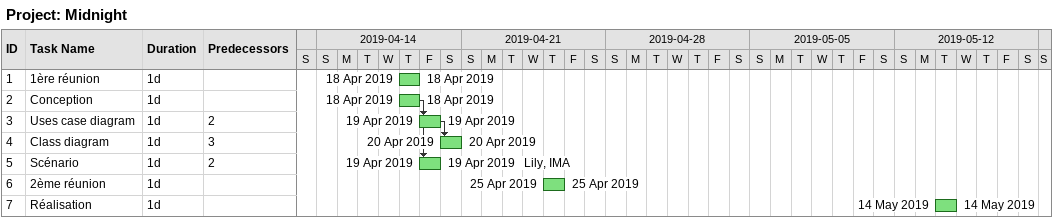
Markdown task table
Project: Midnight

| ID | Task | Duration | Start | Finish | Predecessors | Resources |
|---|---|---|---|---|---|---|
| 1 | 1ère réunion | 1d | 2019-04-18 | 2019-04-18 |  |  |
| 2 | Conception | 1d | 2019-04-18 | 2019-04-18 |  |  |
| 3 | Uses case diagram | 1d | 2019-04-19 | 2019-04-19 | 2 |  |
| 4 | Class diagram | 1d | 2019-04-20 | 2019-04-20 | 3 |  |
| 5 | Scénario | 1d | 2019-04-19 | 2019-04-19 | 2 | Lily, IMA |
| 6 | 2ème réunion | 1d | 2019-04-25 | 2019-04-25 |  |  |
| 7 | Réalisation | 1d | 2019-05-14 | 2019-05-14 |  |  |
